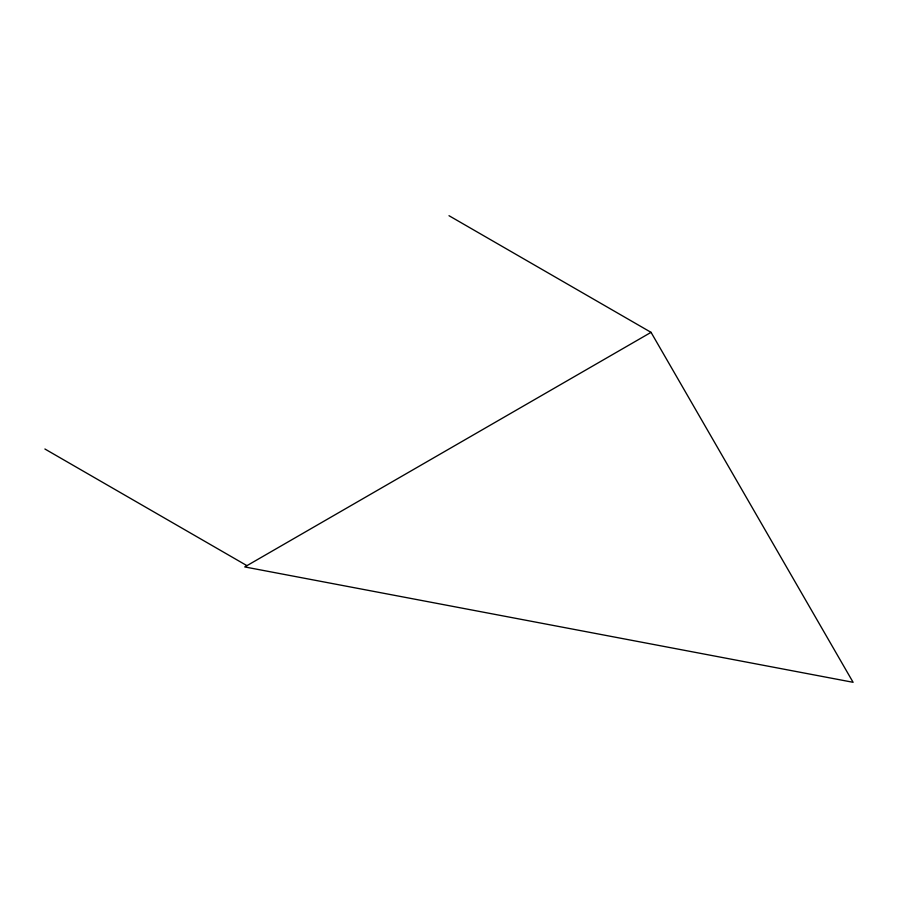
<?xml version="1.0" encoding="UTF-8"?>
<svg xmlns="http://www.w3.org/2000/svg" width="898" height="898" viewBox="0 0 898 898"><rect width="100%" height="100%" fill="white"/><g stroke="black" fill="none" stroke-linecap="round" stroke-linejoin="round"><path stroke-width="1.35" d="M651.05 332.35L244.739 566.93L853.1 682.3L651.05 332.35L449 215.7M44.9 449L246.95 565.65"/></g></svg>
